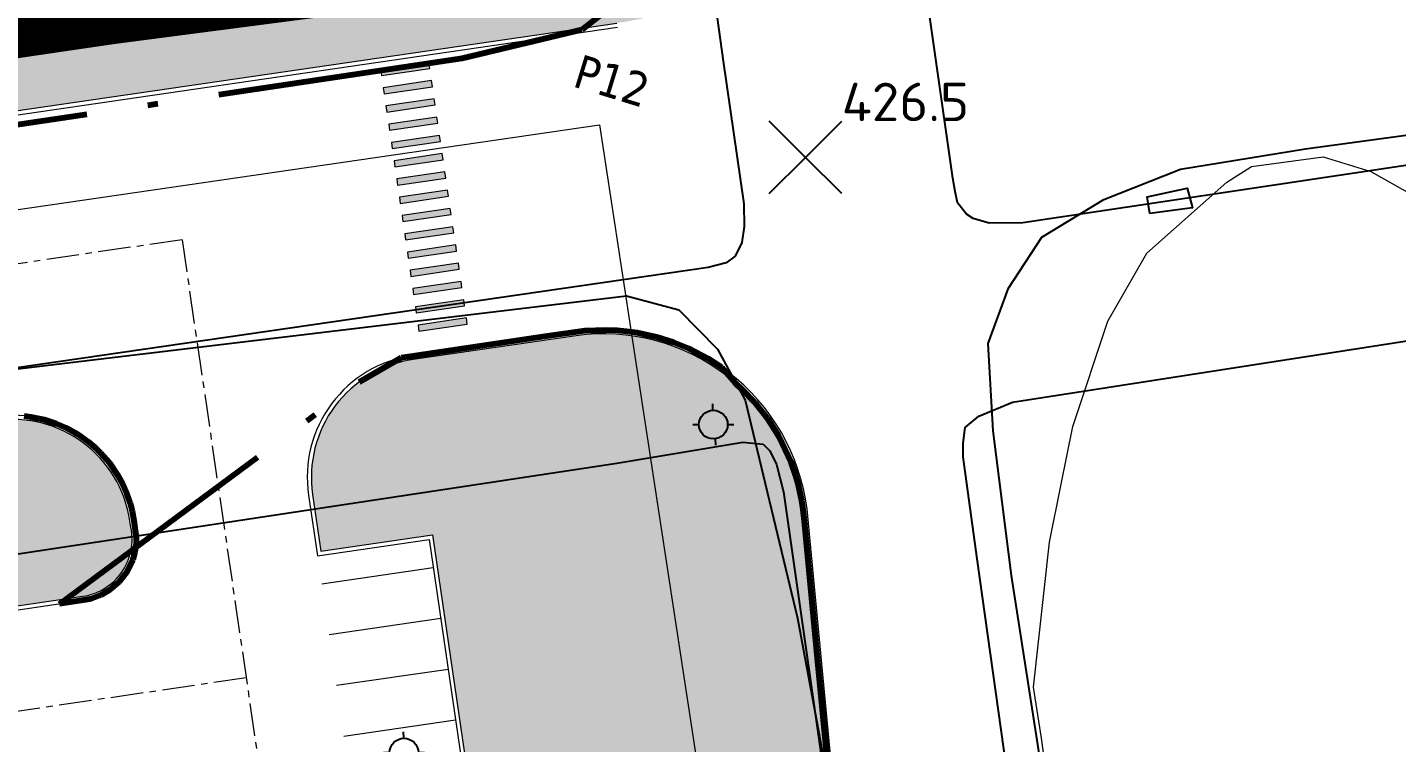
# Model space of a CAD drawing. Header units: metres. Extents: x 2 to 659295185, y -28 to 1124222152.
# Drawn here: x 657758.1 to 657824.9, y 1124499.9 to 1124534.7 of the extents above; entities that cross this region are included whole.
import ezdxf
from ezdxf.enums import TextEntityAlignment as Align

# ---------------------------------------------------------------- set-up
doc = ezdxf.new("R2010")
doc.units = ezdxf.units.M
doc.header["$MEASUREMENT"] = 0
for name, pattern in [('ACAD_ISO10W100', [18.5, 12, -3, 0.5, -3]), ('CENTER', [50.8, 31.75, -6.35, 6.35, -6.35]), ('DASHED', [0.75, 0.5, -0.25])]:
    doc.linetypes.add(name, pattern=pattern)
doc.layers.get('0').update_dxf_attribs({"linetype": 'CONTINUOUS'})
for name, color, linetype, lineweight in [("a''brocal", 220, 'CONTINUOUS', 15), ('Arboles a conservar', 114, 'CONTINUOUS', 15), ('area verde', 76, 'CONTINUOUS', 13), ('AT', 210, 'CONTINUOUS', 50), ('Cerca concreto', 12, 'CONTINUOUS', 15), ('eje vial', 1, 'CENTER', 15), ('estaciomamiento', 8, 'CONTINUOUS', 15), ('MANZANA URBA', 30, 'ACAD_ISO10W100', 80), ('paso peatonal', 252, 'CONTINUOUS', 5)]:
    doc.layers.add(name, color=color, linetype=linetype, lineweight=lineweight)
doc.layers.add('AREA ACERA', color=7, linetype='CONTINUOUS', lineweight=15, true_color=0xfbe193)
for name, color, linetype in [('CARRET-PAV', 10, 'CONTINUOUS'), ('CURVAS', 2, 'CONTINUOUS'), ('MANZANA', 30, 'CONTINUOUS'), ('POSTE', 2, 'CONTINUOUS'), ('PUNTO-ELEV', 7, 'CONTINUOUS'), ('TANQUILLA', 7, 'CONTINUOUS'), ('TEXTOS', 7, 'CONTINUOUS')]:
    doc.layers.add(name, color=color, linetype=linetype)
doc.styles.add('SIMPLEX', font='SIMPLEX', dxfattribs={"width": 1.33})
doc.styles.get("Standard").update_dxf_attribs({"font": 'tahoma.ttf'})

# ---------------------------------------------------------------- blocks, each defined once
blk = doc.blocks.new('SPOTX')
for points in [[(-0.707, -0.707), (0, 0), (0.707, 0.707)], [(0.707, -0.707), (0, 0), (-0.707, 0.707)]]:
    blk.add_lwpolyline(points)
blk = doc.blocks.new('POSTES')
at = {"layer": 'POSTE', "elevation": 431.35}
for points in [[(657806.936, 1127520.61), (657806.945, 1127520.31)], [(657805.972, 1127519.598), (657806.272, 1127519.606)], [(657807.681, 1127519.598), (657807.981, 1127519.606)], [(657807.075, 1127518.893), (657807.083, 1127518.593)]]:
    blk.add_lwpolyline(points, dxfattribs=at)
at = {"layer": 'POSTE', "color": 2}
blk.add_circle((657806.976, 1127519.601, 425.065), 0.7, dxfattribs=at)
blk = doc.blocks.new('A$C4697039A')
at = {"layer": 'paso peatonal', "linetype": 'Continuous'}
for points in [[(-0.035, 0.242), (-2.391, -0.102), (-2.348, -0.399), (0.008, -0.055)], [(0.095, -0.648), (-2.261, -0.993), (-2.217, -1.29), (0.138, -0.945)], [(0.225, -1.539), (-2.131, -1.883), (-2.087, -2.18), (0.268, -1.836)], [(0.355, -2.429), (-2, -2.774), (-1.957, -3.071), (0.399, -2.726)], [(0.485, -3.32), (-1.87, -3.664), (-1.827, -3.961), (0.529, -3.617)], [(0.616, -4.21), (-1.74, -4.555), (-1.697, -4.852), (0.659, -4.507)], [(0.746, -5.101), (-1.61, -5.445), (-1.566, -5.742), (0.789, -5.398)], [(0.876, -5.991), (-1.48, -6.336), (-1.436, -6.633), (0.919, -6.288)], [(1.006, -6.882), (-1.349, -7.226), (-1.306, -7.523), (1.05, -7.179)], [(1.136, -7.772), (-1.219, -8.117), (-1.176, -8.414), (1.18, -8.069)], [(1.267, -8.663), (-1.089, -9.007), (-1.046, -9.304), (1.31, -8.96)], [(1.397, -9.553), (-0.959, -9.898), (-0.915, -10.195), (1.44, -9.85)], [(1.527, -10.444), (-0.829, -10.788), (-0.785, -11.085), (1.57, -10.741)], [(1.657, -11.335), (-0.698, -11.679), (-0.655, -11.976), (1.701, -11.631)], [(1.787, -12.225), (-0.568, -12.569), (-0.525, -12.866), (1.831, -12.522)]]:
    blk.add_hatch(color=256, dxfattribs=at).paths.add_polyline_path(points)
at = {"layer": 'paso peatonal', "linetype": 'Continuous', "flags": 128}
for points in [[(-0.035, 0.242), (-2.391, -0.102), (-2.348, -0.399), (0.008, -0.055), (-0.035, 0.242)], [(0.095, -0.648), (-2.261, -0.993), (-2.217, -1.29), (0.138, -0.945), (0.095, -0.648)], [(0.225, -1.539), (-2.131, -1.883), (-2.087, -2.18), (0.268, -1.836), (0.225, -1.539)], [(0.355, -2.429), (-2, -2.774), (-1.957, -3.071), (0.399, -2.726), (0.355, -2.429)], [(0.485, -3.32), (-1.87, -3.664), (-1.827, -3.961), (0.529, -3.617), (0.485, -3.32)], [(0.616, -4.21), (-1.74, -4.555), (-1.697, -4.852), (0.659, -4.507), (0.616, -4.21)], [(0.746, -5.101), (-1.61, -5.445), (-1.566, -5.742), (0.789, -5.398), (0.746, -5.101)], [(0.876, -5.991), (-1.48, -6.336), (-1.436, -6.633), (0.919, -6.288), (0.876, -5.991)], [(1.006, -6.882), (-1.349, -7.226), (-1.306, -7.523), (1.05, -7.179), (1.006, -6.882)], [(1.136, -7.772), (-1.219, -8.117), (-1.176, -8.414), (1.18, -8.069), (1.136, -7.772)], [(1.267, -8.663), (-1.089, -9.007), (-1.046, -9.304), (1.31, -8.96), (1.267, -8.663)], [(1.397, -9.553), (-0.959, -9.898), (-0.915, -10.195), (1.44, -9.85), (1.397, -9.553)], [(1.527, -10.444), (-0.829, -10.788), (-0.785, -11.085), (1.57, -10.741), (1.527, -10.444)], [(1.657, -11.335), (-0.698, -11.679), (-0.655, -11.976), (1.701, -11.631), (1.657, -11.335)], [(1.787, -12.225), (-0.568, -12.569), (-0.525, -12.866), (1.831, -12.522), (1.787, -12.225)]]:
    blk.add_lwpolyline(points, dxfattribs=at)

msp = doc.modelspace()

# ---------------------------------------------------------------- hatches: boundary and pattern name
at = {"layer": 'Arboles a conservar'}
h = msp.add_hatch(color=256, dxfattribs=at)
h.paths.add_polyline_path([(657792.7289, 1124507.0341, -0.2356956), (657793.5002, 1124507.3074, 0.9050173), (657793.5289, 1124507.4341, 0.4142136)])
h.paths.add_polyline_path([(657793.1676, 1124506.5663, 1.0679386), (657793.3289, 1124506.6341, 0.4142136), (657792.7289, 1124506.8341, -0.3596679)])
h.paths.add_polyline_path([(657792.5289, 1124506.8341, -0.0938362), (657792.4677, 1124504.17, -0.1041938), (657791.9289, 1124504.0341), (657793.0554, 1124504.0341, -0.1279039), (657792.6063, 1124504.17, 0.1329067)])
h.paths.add_polyline_path([(657792.3289, 1124506.8341, 0.4249956), (657791.6015, 1124506.1161, 1.119295), (657791.8232, 1124506.1438, -0.4640547)])
h.paths.add_polyline_path([(657791.5289, 1124507.2341, 1.1584752), (657791.6015, 1124507.0442, -0.2690711), (657792.3289, 1124507.0341, 0.236068)])
h = msp.add_hatch(color=256, dxfattribs=at)
h.paths.add_polyline_path([(657792.7289, 1124507.0339, -0.2356956), (657793.5003, 1124507.3072, 0.9050173), (657793.5289, 1124507.4339, 0.4142136)])
h.paths.add_polyline_path([(657793.1676, 1124506.5661, 1.0679386), (657793.3289, 1124506.6339, 0.4142136), (657792.7289, 1124506.8339, -0.3596679)])
h.paths.add_polyline_path([(657792.5289, 1124506.8339, -0.0938362), (657792.4677, 1124504.1698, -0.1041938), (657791.9289, 1124504.0339), (657793.0554, 1124504.0339, -0.1279039), (657792.6063, 1124504.1698, 0.1329067)])
h.paths.add_polyline_path([(657792.3289, 1124506.8339, 0.4249956), (657791.6015, 1124506.116, 1.119295), (657791.8233, 1124506.1437, -0.4640547)])
h.paths.add_polyline_path([(657791.5289, 1124507.2339, 1.1584752), (657791.6015, 1124507.044, -0.2690711), (657792.3289, 1124507.0339, 0.236068)])
h = msp.add_hatch(color=256, dxfattribs=at)
h.paths.add_polyline_path([(657792.7289, 1124507.0339, -0.2356956), (657793.5003, 1124507.3072, 0.9050173), (657793.5289, 1124507.4339, 0.4142136)])
h.paths.add_polyline_path([(657793.1676, 1124506.5661, 1.0679386), (657793.3289, 1124506.6339, 0.4142136), (657792.7289, 1124506.8339, -0.3596679)])
h.paths.add_polyline_path([(657792.5289, 1124506.8339, -0.0938362), (657792.4677, 1124504.1698, -0.1041938), (657791.9289, 1124504.0339), (657793.0554, 1124504.0339, -0.1279039), (657792.6063, 1124504.1698, 0.1329067)])
h.paths.add_polyline_path([(657792.3289, 1124506.8339, 0.4249956), (657791.6015, 1124506.116, 1.119295), (657791.8233, 1124506.1437, -0.4640547)])
h.paths.add_polyline_path([(657791.5289, 1124507.2339, 1.1584752), (657791.6015, 1124507.044, -0.2690711), (657792.3289, 1124507.0339, 0.236068)])
at = {"layer": 'AREA ACERA'}
h = msp.add_hatch(color=256, dxfattribs=at)
h.dxf.hatch_style = 1
edge = h.paths.add_edge_path()
edge.add_arc((657076.9737, 1124442.2955), 8, 188.317727, 278.317245, ccw=False)
edge.add_line((657069.0579, 1124441.1382), (657044.3138, 1124610.386))
edge.add_line((657044.3138, 1124610.386), (657089.3589, 1124616.9712))
edge.add_line((657089.3589, 1124616.9712), (657089.0688, 1124618.9519))
edge.add_line((657089.0688, 1124618.9519), (657044.0275, 1124612.3551))
edge.add_line((657044.0275, 1124612.3551), (657043.8693, 1124613.4047))
edge.add_arc((657046.8249, 1124608.4143), 5.8, 120.636675, 176.523774)
edge.add_line((657041.0356, 1124608.766), (657042.6958, 1124609.0087))
edge.add_line((657042.6958, 1124609.0087), (657068.0207, 1124435.5187))
edge.add_arc((657076.8659, 1124442.7954), 11.4538, 219.443395, 252.497097)
edge.add_line((657073.4211, 1124431.8719), (657792.9977, 1124537.068))
edge.add_arc((657784.2676, 1124552.4807), 17.7134, 299.528191, 312.15304)
edge.add_line((657796.1553, 1124539.3488), (657078.131, 1124434.3796))
h = msp.add_hatch(color=256, dxfattribs=at)
h.dxf.hatch_style = 1
h.paths.add_polyline_path([(657840.6766, 1124315.8836), (657834.127, 1124360.6806), (657830.5531, 1124385.1248), (657828.1049, 1124401.4498), (657826.8148, 1124410.6931), (657822.9085, 1124420.335), (657821.0517, 1124425.4892), (657814.6172, 1124437.1676), (657810.7208, 1124443.5557), (657807.1773, 1124450.4133), (657803.0673, 1124460.9077), (657799.6048, 1124480.2795), (657797.0872, 1124498.8827), (657795.916, 1124511.2208, 0.4177604), (657784.8518, 1124519.7053), (657776.9092, 1124518.5442, 0.4143718), (657772.0098, 1124511.9631), (657772.4145, 1124509.1957), (657777.8566, 1124509.9913), (657793.0256, 1124406.24), (657790.4387, 1124405.8618, 0.4142132), (657788.5098, 1124403.2556), (657791.3747, 1124383.6605, 0.4142137), (657793.9832, 1124381.7174), (657796.5559, 1124382.0936), (657807.0295, 1124310.4582), (657801.5901, 1124309.6629), (657801.9758, 1124307.0245, 0.2215965), (657804.843, 1124303.0504), (657835.8185, 1124307.5788), (657835.9263, 1124306.8417, 0.3198511)])
h = msp.add_hatch(color=256, dxfattribs=at)
h.dxf.hatch_style = 1
h.paths.add_polyline_path([(657797.3108, 1124385.2253), (657791.2749, 1124384.3429), (657791.3747, 1124383.6605, 0.1266281), (657791.8181, 1124382.6031), (657797.5712, 1124383.4443), (657809.0144, 1124305.1762), (657803.2709, 1124304.3365, 0.0882311), (657804.843, 1124303.0504), (657835.8185, 1124307.5788), (657835.9263, 1124306.8417, 0.1831075), (657840.1344, 1124311.4442), (657832.9405, 1124360.5012), (657832.4976, 1124363.5307), (657829.3676, 1124384.9328), (657826.9163, 1124401.2849), (657825.6468, 1124410.3801), (657821.7875, 1124419.9062), (657819.9549, 1124424.9932), (657813.579, 1124436.5653), (657809.6742, 1124442.967), (657806.0826, 1124449.9177), (657801.9068, 1124460.5802), (657798.419, 1124480.0934), (657795.8948, 1124498.7455), (657794.7232, 1124511.0886, 0.3747714), (657787.6302, 1124517.6883), (657780.5215, 1124516.6491), (657780.1746, 1124519.0215), (657777.7998, 1124518.6744), (657778.1467, 1124516.3018), (657772.6082, 1124515.492, 0.0867916), (657772.0014, 1124513.5879), (657778.4066, 1124514.5243), (657794.3885, 1124405.2128), (657788.6196, 1124404.3694, 0.123909), (657788.5098, 1124403.2556), (657788.613, 1124402.5493), (657794.6489, 1124403.4318)])
h.paths.add_polyline_path([(657780.7818, 1124514.8679), (657786.7519, 1124515.7408, -0.4638459), (657792.3379, 1124510.8197), (657793.5101, 1124498.471), (657796.0475, 1124479.7211), (657799.5859, 1124459.9252), (657803.8933, 1124448.9266), (657807.5811, 1124441.7898), (657811.5025, 1124435.3608), (657817.7613, 1124424.0012), (657819.5455, 1124419.0486), (657823.3109, 1124409.7542), (657824.542, 1124400.934), (657826.992, 1124384.5975), (657830.5649, 1124360.1598), (657837.304, 1124314.0664, -0.3840677), (657833.1336, 1124308.7023), (657811.3894, 1124305.5234)], flags=16)
h = msp.add_hatch(color=256, dxfattribs=at)
h.dxf.hatch_style = 1
edge = h.paths.add_edge_path()
edge.add_line((657754.4611, 1124511.0234), (657755.17, 1124506.175))
edge.add_line((657755.17, 1124506.175), (657756.9511, 1124506.4354))
edge.add_line((657756.9511, 1124506.4354), (657756.2422, 1124511.2838))
edge.add_line((657756.2422, 1124511.2838), (657762.648, 1124512.2203))
edge.add_arc((657757.3648, 1124509.8272), 5.8, 24.369309, 44.205546)
edge.add_line((657761.5224, 1124513.8711), (657755.9824, 1124513.0612))
edge.add_line((657755.9824, 1124513.0612), (657755.6351, 1124515.4359))
edge.add_line((657755.6351, 1124515.4359), (657753.8541, 1124515.1756))
edge.add_line((657753.8541, 1124515.1756), (657754.2013, 1124512.8008))
edge.add_line((657754.2013, 1124512.8008), (657621.6091, 1124493.417))
edge.add_line((657621.6091, 1124493.417), (657621.2619, 1124495.7917))
edge.add_line((657621.2619, 1124495.7917), (657619.4808, 1124495.5313))
edge.add_line((657619.4808, 1124495.5313), (657619.828, 1124493.1566))
edge.add_line((657619.828, 1124493.1566), (657614.288, 1124492.3467))
edge.add_arc((657619.4293, 1124489.6622), 5.8, 152.428951, 172.284581)
edge.add_line((657613.6819, 1124490.4408), (657620.0881, 1124491.3774))
edge.add_line((657620.0881, 1124491.3774), (657620.797, 1124486.5289))
edge.add_line((657620.797, 1124486.5289), (657622.578, 1124486.7893))
edge.add_line((657622.578, 1124486.7893), (657621.8691, 1124491.6377))
edge.add_line((657621.8691, 1124491.6377), (657754.4611, 1124511.0234))
at = {"layer": 'area verde'}
h = msp.add_hatch(color=256, dxfattribs=at)
h.dxf.hatch_style = 1
edge = h.paths.add_edge_path()
edge.add_line((657073.4211, 1124431.8719), (657792.9977, 1124537.068))
edge.add_arc((657784.2676, 1124552.4807), 17.7135, 278.349835, 299.528168, ccw=False)
edge.add_line((657786.8398, 1124534.955), (657078.7532, 1124431.4387))
edge.add_arc((657077.0096, 1124443.0085), 11.7005, 252.139544, 278.569885, ccw=False)
h = msp.add_hatch(color=256, dxfattribs=at)
h.dxf.hatch_style = 1
edge = h.paths.add_edge_path()
edge.add_line((657828.1049, 1124401.4498), (657826.8148, 1124410.6931))
edge.add_line((657826.8148, 1124410.6931), (657822.9085, 1124420.335))
edge.add_line((657822.9085, 1124420.335), (657821.0517, 1124425.4892))
edge.add_line((657821.0517, 1124425.4892), (657814.6172, 1124437.1676))
edge.add_line((657814.6172, 1124437.1676), (657810.7208, 1124443.5557))
edge.add_line((657810.7208, 1124443.5557), (657807.1773, 1124450.4133))
edge.add_line((657807.1773, 1124450.4133), (657803.0673, 1124460.9077))
edge.add_line((657803.0673, 1124460.9077), (657799.6048, 1124480.2795))
edge.add_line((657799.6048, 1124480.2795), (657797.0872, 1124498.8827))
edge.add_line((657797.0872, 1124498.8827), (657795.916, 1124511.2208))
edge.add_arc((657786.1927, 1124509.9975), 9.8, 7.170906, 97.863867)
edge.add_line((657784.8518, 1124519.7053), (657780.1746, 1124519.0215))
edge.add_line((657780.1746, 1124519.0215), (657780.5215, 1124516.6491))
edge.add_line((657780.5215, 1124516.6491), (657787.6302, 1124517.6883))
edge.add_arc((657787.3926, 1124510.3215), 7.3706, 5.97383, 88.152075, ccw=False)
edge.add_line((657794.7232, 1124511.0886), (657795.8948, 1124498.7455))
edge.add_line((657795.8948, 1124498.7455), (657798.419, 1124480.0934))
edge.add_line((657798.419, 1124480.0934), (657801.9068, 1124460.5802))
edge.add_line((657801.9068, 1124460.5802), (657806.0826, 1124449.9177))
edge.add_line((657806.0826, 1124449.9177), (657809.6742, 1124442.967))
edge.add_line((657809.6742, 1124442.967), (657813.579, 1124436.5653))
edge.add_line((657813.579, 1124436.5653), (657819.9549, 1124424.9932))
edge.add_line((657819.9549, 1124424.9932), (657821.7875, 1124419.9062))
edge.add_line((657821.7875, 1124419.9062), (657825.6468, 1124410.3801))
edge.add_line((657825.6468, 1124410.3801), (657826.9163, 1124401.2849))
edge.add_line((657826.9163, 1124401.2849), (657829.3676, 1124384.9328))
edge.add_line((657829.3676, 1124384.9328), (657832.4976, 1124363.5307))
edge.add_line((657832.4976, 1124363.5307), (657832.9405, 1124360.5012))
edge.add_line((657832.9405, 1124360.5012), (657840.1344, 1124311.4442))
edge.add_arc((657831.9571, 1124314.6957), 8.8, 338.3156, 367.757987)
edge.add_line((657840.6766, 1124315.8836), (657834.127, 1124360.6806))
edge.add_line((657834.127, 1124360.6806), (657830.5531, 1124385.1248))
edge.add_line((657830.5531, 1124385.1248), (657828.1049, 1124401.4498))
h = msp.add_hatch(color=256, dxfattribs=at)
h.dxf.hatch_style = 1
edge = h.paths.add_edge_path()
edge.add_line((657777.7998, 1124518.6744), (657776.9093, 1124518.5442))
edge.add_arc((657777.7483, 1124512.8053), 5.7999, 98.317199, 152.403752)
edge.add_line((657772.6082, 1124515.492), (657778.1467, 1124516.3018))
edge.add_line((657778.1467, 1124516.3018), (657777.7998, 1124518.6744))
edge = h.paths.add_edge_path()
edge.add_line((657778.4066, 1124514.5243), (657772.0014, 1124513.5879))
edge.add_arc((657777.7483, 1124512.8053), 5.7999, 172.245188, 188.318145)
edge.add_arc((657420.9643, 1124459.2254), 354.9849, 8.092254, 8.544184, ccw=False)
edge.add_line((657772.4145, 1124509.1957), (657777.8566, 1124509.9913))
edge.add_line((657777.8566, 1124509.9913), (657793.0256, 1124406.24))
edge.add_line((657793.0256, 1124406.24), (657790.4387, 1124405.8618))
edge.add_arc((657790.7773, 1124403.5943), 2.2927, 98.493681, 160.239763)
edge.add_line((657788.6196, 1124404.3694), (657794.3885, 1124405.2128))
edge.add_line((657794.3885, 1124405.2128), (657778.4066, 1124514.5243))
h = msp.add_hatch(color=256, dxfattribs=at)
h.dxf.hatch_style = 1
h.paths.add_polyline_path([(657754.2013, 1124512.8008), (657753.8541, 1124515.1756), (657621.2619, 1124495.7917), (657621.6091, 1124493.417)])
edge = h.paths.add_edge_path()
edge.add_line((657619.4808, 1124495.5313), (657618.5904, 1124495.4012))
edge.add_arc((657619.4293, 1124489.6622), 5.8, 98.317238, 152.428951)
edge.add_line((657614.288, 1124492.3467), (657619.828, 1124493.1566))
edge.add_line((657619.828, 1124493.1566), (657619.4808, 1124495.5313))
edge = h.paths.add_edge_path()
edge.add_line((657620.0881, 1124491.3774), (657613.6819, 1124490.4408))
edge.add_arc((657619.4293, 1124489.6622), 5.8, 172.284581, 188.318571)
edge.add_line((657613.6904, 1124488.823), (657613.7624, 1124488.3301))
edge.add_arc((657616.533, 1124488.7352), 2.8, 188.318781, 278.133053)
edge.add_line((657616.9291, 1124485.9634), (657620.797, 1124486.5289))
edge.add_line((657620.797, 1124486.5289), (657620.0881, 1124491.3774))
edge = h.paths.add_edge_path()
edge.add_line((657756.5258, 1124515.5661), (657755.6351, 1124515.4359))
edge.add_line((657755.6351, 1124515.4359), (657755.9824, 1124513.0612))
edge.add_line((657755.9824, 1124513.0612), (657761.5224, 1124513.8711))
edge.add_arc((657757.3648, 1124509.8272), 5.8, 44.205546, 98.317238)
edge = h.paths.add_edge_path()
edge.add_arc((657757.3648, 1124509.8272), 5.8, 8.318693, 24.369309)
edge.add_line((657762.648, 1124512.2203), (657756.2422, 1124511.2838))
edge.add_line((657756.2422, 1124511.2838), (657756.9511, 1124506.4354))
edge.add_line((657756.9511, 1124506.4354), (657760.819, 1124507.0009))
edge.add_arc((657760.399, 1124509.7798), 2.8105, 278.595521, 372.03609)
edge.add_line((657763.1477, 1124510.3659), (657763.1037, 1124510.6663))

# ---------------------------------------------------------------- linework, layer by layer
at = {"layer": "a''brocal", "elevation": 433.2399, "flags": 128}
for points in [[(657128.7979, 1124626.9416), (657045.9234, 1124614.3462, 0.4124931), (657040.8879, 1124607.5477), (657065.1438, 1124441.3771, 0.4149818), (657078.7824, 1124431.2408), (657786.8688, 1124534.7571)], [(657122.3306, 1124625.7564), (657045.9535, 1124614.1485), (657045.9535, 1124614.1485, 0.4124931), (657041.0858, 1124607.5765), (657041.0858, 1124607.5765), (657065.3417, 1124441.406, 0.4149878), (657078.7532, 1124431.4387), (657786.8398, 1124534.955)], [(657796.1133, 1124511.255, 0.4175118), (657784.8237, 1124519.9033), (657776.8805, 1124518.7421, 0.414381), (657771.812, 1124511.9341), (657772.2455, 1124508.9688), (657777.6876, 1124509.7645), (657792.7988, 1124406.409), (657790.4239, 1124406.0618, 0.4159355), (657788.3119, 1124403.2264), (657791.1768, 1124383.6316, 0.4142133), (657794.0122, 1124381.5196), (657796.387, 1124381.8668), (657806.8026, 1124310.6271)], [(657795.9149, 1124511.2298, 0.4174885), (657784.8518, 1124519.7053), (657776.9094, 1124518.5442, 0.414381), (657772.0098, 1124511.9631), (657772.4145, 1124509.1957), (657777.8566, 1124509.9913), (657793.0256, 1124406.24), (657790.4526, 1124405.8638, 0.4160091), (657788.5098, 1124403.2556), (657791.3747, 1124383.6605, 0.4142133), (657793.9832, 1124381.7174), (657796.5559, 1124382.0936), (657807.0295, 1124310.4582)]]:
    msp.add_lwpolyline(points, format="xyb", dxfattribs=at)
at = {"layer": "a''brocal", "elevation": 433.2399}
msp.add_lwpolyline([(657812.5687, 1124469.3718), (657810.6045, 1124478.0671), (657807.5457, 1124500.0703), (657807.15, 1124502.5581), (657807.9277, 1124509.6393), (657808.4973, 1124512.4613), (657809.0669, 1124515.2832), (657810.783, 1124520.4131), (657812.6832, 1124523.7296), (657816.5759, 1124527.1927), (657817.7804, 1124527.9582), (657821.2701, 1124528.4333), (657823.6014, 1124527.7235), (657826.9128, 1124525.8426)], dxfattribs=at)
at = {"layer": "a''brocal", "elevation": 433.2399, "flags": 128}
for points in [[(657755.0011, 1124505.9482), (657760.839, 1124506.8017, 0.4322538), (657763.3446, 1124510.4011), (657763.3016, 1124510.6952, 0.4142061), (657756.4968, 1124515.764), (657618.5614, 1124495.5991, 0.4142204), (657613.4925, 1124488.7941), (657613.5645, 1124488.3012, 0.4142108), (657616.967, 1124485.7668), (657622.8049, 1124486.6203), (657622.096, 1124491.4688), (657754.2922, 1124510.7966)], [(657755.17, 1124506.175), (657760.8099, 1124506.9996, 0.432889), (657763.1477, 1124510.3659), (657763.1037, 1124510.6663, 0.4142061), (657756.5258, 1124515.5661), (657618.5904, 1124495.4012, 0.4142204), (657613.6904, 1124488.823), (657613.7624, 1124488.3301, 0.4142108), (657616.9381, 1124485.9647), (657622.578, 1124486.7893), (657621.8691, 1124491.6377), (657754.4611, 1124511.0234)]]:
    msp.add_lwpolyline(points, format="xyb", close=True, dxfattribs=at)
for points in [[(657834.127, 1124360.6806), (657830.5531, 1124385.1248), (657828.1049, 1124401.4498), (657826.8148, 1124410.6931), (657822.9085, 1124420.335), (657821.0517, 1124425.4892), (657814.6172, 1124437.1676), (657810.7208, 1124443.5557), (657807.1773, 1124450.4133), (657803.0673, 1124460.9077), (657799.6048, 1124480.2795), (657797.0872, 1124498.8827), (657795.9157, 1124511.2238)], [(657796.0154, 1124511.2318), (657796.0153, 1124511.2333)], [(657834.3249, 1124360.7095), (657830.751, 1124385.1541), (657828.3029, 1124401.4784), (657827.0094, 1124410.7452), (657823.0954, 1124420.4065), (657821.2345, 1124425.5718), (657814.7903, 1124437.268), (657810.8952, 1124443.6538), (657807.3597, 1124450.4959), (657803.2607, 1124460.9623), (657799.8024, 1124480.3105), (657797.2859, 1124498.9056), (657796.1148, 1124511.2427)]]:
    msp.add_lwpolyline(points, dxfattribs=at)
at = {"layer": 'AT', "lineweight": 0}
for p, q in [((657066, 1124425), (657786, 1124530)), ((657786, 1124530), (657824, 1124281))]:
    msp.add_line(p, q, dxfattribs=at)
at = {"layer": 'CARRET-PAV'}
for points, elevation in [([(657827.834, 1124442.0455), (657824.351, 1124444.4885), (657822.465, 1124446.3215), (657820.808, 1124448.7005), (657819.68, 1124450.1195), (657818.669, 1124452.2775), (657816.973, 1124455.3575), (657815.758, 1124457.9955), (657814.3408, 1124462.6988), (657812.433, 1124468.1405), (657812.433, 1124468.1405), (657811.448, 1124473.5815), (657806.084, 1124508.0157), (657805.1833, 1124515.0684), (657804.948, 1124519.3265), (657805.928, 1124522.0275), (657807.563, 1124524.5125), (657810.578, 1124526.3545), (657814.313, 1124527.8345), (657820.41, 1124528.8209), (657825.539, 1124529.5175)], 433.2399), ([(657394.1848, 1124464.4027), (657546.1357, 1124487.6876), (657552.1475, 1124488.6341), (657569.7644, 1124491.0808), (657577.7068, 1124492.1777), (657733.4931, 1124515.2058), (657787.3089, 1124521.6556), (657789.8551, 1124520.9622), (657791.7524, 1124519.0448), (657793.0958, 1124516.5705), (657795.642, 1124505.9382), (657804.5828, 1124457.8971), (657806.2341, 1124452.495), (657823.138, 1124420.6105), (657829.2513, 1124376.6645), (657834.715, 1124377.4552), (657834.8733, 1124375.8738)], 1.1214)]:
    msp.add_lwpolyline(points, dxfattribs=dict(at, elevation=elevation))
at = {"layer": 'Cerca concreto', "color": 12, "linetype": 'DASHED', "ltscale": 5, "elevation": 433.2399, "flags": 128}
msp.add_lwpolyline([(657044.8242, 1124608.4063, 4, 4, 0), (657069.8732, 1124433.2259, 2, 2, 0), (657762.2288, 1124534.9256, 2, 2, 0), (657791.2332, 1124538.712, 2, 2, 0)], format="xyseb", dxfattribs=at)
at = {"layer": 'CURVAS', "lineweight": 0}
for p, q in [((657066, 1124425), (657786, 1124530)), ((657786, 1124530), (657824, 1124281))]:
    msp.add_line(p, q, dxfattribs=at)
at = {"layer": 'eje vial', "ltscale": 0.05, "elevation": 433.2399, "flags": 128}
for points in [[(657765.647, 1124524.3873), (656638.0305, 1124359.5301)], [(657765.647, 1124524.3873), (657799.3922, 1124293.5691)], [(657768.7684, 1124503.0165), (657452.1347, 1124456.7228)], [(657768.7684, 1124503.0163), (657452.1347, 1124456.7227)], [(657768.7684, 1124503.0163), (657452.1347, 1124456.7227)]]:
    msp.add_lwpolyline(points, dxfattribs=at)
at = {"layer": 'estaciomamiento', "elevation": 433.2399, "flags": 128}
for points in [[(657777.8948, 1124508.3821), (657772.4527, 1124507.5865)], [(657778.2564, 1124505.9084), (657772.8142, 1124505.1128)], [(657778.618, 1124503.4347), (657773.1759, 1124502.6391)], [(657778.9796, 1124500.961), (657773.5375, 1124500.1654)]]:
    msp.add_lwpolyline(points, dxfattribs=at)
at = {"layer": 'MANZANA', "lineweight": -2}
for p, q in [((657775.9518, 1124647.7212), (657792.0229, 1124533.1045)), ((657792.0229, 1124533.1045), (657793.0372, 1124526.136)), ((657793.0372, 1124526.136), (657793.0454, 1124525.0262)), ((657793.0454, 1124525.0262), (657792.9382, 1124524.2563)), ((657792.9382, 1124524.2563), (657792.6084, 1124523.5865)), ((657792.1714, 1124523.2565), (657791.2973, 1124523.0366)), ((657792.6084, 1124523.5865), (657792.1714, 1124523.2565)), ((657791.2973, 1124523.0366), (657730.8553, 1124514.2484)), ((657786.8445, 1124513.4985), (657792.9794, 1124514.5183)), ((657792.9794, 1124514.5183), (657793.9689, 1124514.4183)), ((657793.9689, 1124514.4183), (657794.2988, 1124514.0884)), ((657794.2988, 1124514.0884), (657794.6286, 1124513.4285)), ((657682.3862, 1124497.6618), (657786.8445, 1124513.4985)), ((657794.6286, 1124513.4285), (657794.9667, 1124512.0988)), ((657794.9667, 1124512.0988), (657797.4487, 1124494.7423))]:
    msp.add_line(p, q, dxfattribs=at)
for points in [[(657805.5626, 1124716.7572), (657832.2379, 1124532.9446), (657832.4605, 1124531.1749), (657832.4605, 1124530.5151), (657832.139, 1124529.8452), (657831.8091, 1124529.4053), (657831.3721, 1124529.0754), (657830.8279, 1124528.8454), (657806.6263, 1124525.2061), (657804.9854, 1124525.1961), (657804.2185, 1124525.4161), (657803.8887, 1124525.6361), (657803.4434, 1124526.1859), (657803.3362, 1124526.7358), (657803.2208, 1124527.3957), (657801.6376, 1124538.4534)], [(657826.5895, 1124422.0971), (657816.9666, 1124443.5128), (657815.0783, 1124448.4818), (657813.4126, 1124452.6809), (657812.4149, 1124455.5503), (657811.4172, 1124459.4195), (657810.5101, 1124465.2783), (657804.3999, 1124508.8195), (657803.7238, 1124513.7985), (657803.7155, 1124514.4583), (657803.8227, 1124515.2382), (657804.4824, 1124515.7881), (657806.1233, 1124516.4579), (657831.7432, 1124520.4471)]]:
    msp.add_lwpolyline(points, dxfattribs=at)
at = {"layer": 'MANZANA URBA'}
for points, elevation in [([(657787.1206, 1124536.2088), (657785.1327, 1124534.6208), (657779.3032, 1124533.2238), (657076.9725, 1124428.638), (657072.5979, 1124428.7837), (657069.0055, 1124429.666), (657066.8235, 1124430.862), (657064.7495, 1124434.194), (657039.4495, 1124610.064)], 2.8474), ([(657757.9501, 1124515.7985), (657758.2795, 1124515.757), (657758.9274, 1124515.6201), (657759.5138, 1124515.4291), (657760.0069, 1124515.2141), (657760.5965, 1124514.8824), (657761.0701, 1124514.5463), (657761.3726, 1124514.2923), (657761.6769, 1124513.9991), (657762.103, 1124513.5081), (657762.5217, 1124512.8941), (657762.7616, 1124512.449), (657762.9569, 1124512.0015), (657763.1158, 1124511.5377), (657763.2186, 1124511.1435), (657763.3016, 1124510.6952), (657763.4088, 1124509.8417), (657763.4024, 1124509.5739), (657763.3476, 1124509.1725), (657763.2402, 1124508.7847), (657762.9328, 1124508.1541), (657762.5855, 1124507.7106), (657762.1303, 1124507.317), (657761.6861, 1124507.0584), (657761.2116, 1124506.8811), (657760.9576, 1124506.8217), (657759.6767, 1124506.6318), (657774.295, 1124517.4651), (657776.351, 1124518.6402), (657783.3272, 1124519.6846), (657785.2827, 1124519.956), (657786.3235, 1124519.9966), (657786.8647, 1124519.9749), (657787.3189, 1124519.9339), (657787.8255, 1124519.8633), (657788.7799, 1124519.657), (657789.6026, 1124519.3981), (657790.3332, 1124519.1), (657791.299, 1124518.5955), (657791.9404, 1124518.1806), (657792.6203, 1124517.3951), (657792.9383, 1124517.1064), (657793.5674, 1124516.4515), (657794.1865, 1124515.6666), (657794.6475, 1124514.953), (657794.7428, 1124514.7865), (657795.3224, 1124513.5596), (657795.5571, 1124512.8869), (657795.6845, 1124512.4359), (657795.8488, 1124511.6708), (657795.9157, 1124511.2238), (657795.9684, 1124510.6691), (657796.261, 1124507.5864), (657796.6035, 1124503.9784), (657797.1424, 1124498.4751)], 433.2399)]:
    msp.add_lwpolyline(points, dxfattribs=dict(at, elevation=elevation))
at = {"layer": 'TANQUILLA', "elevation": 433.484}
msp.add_lwpolyline([(657812.817, 1124525.6715), (657812.698, 1124526.4725), (657814.645, 1124526.8975), (657814.896, 1124525.9485)], close=True, dxfattribs=at)

# ---------------------------------------------------------------- block references
at = {"layer": 'paso peatonal', "linetype": 'Continuous', "lineweight": 0}
msp.add_blockref('A$C4697039A', (657777.7177, 1124532.7961, 433.2399), dxfattribs=at)
at = {"layer": 'POSTE'}
for p in [(-15.4345, -3004.2283, -422.7933), (-30.5111, -3020.2268, -422.7933)]:
    msp.add_blockref('POSTES', p, dxfattribs=at)
at = {"layer": 'PUNTO-ELEV', "xscale": 2.5, "yscale": 2.5, "zscale": 2.5}
msp.add_blockref('SPOTX', (657796.036, 1124528.4035, 433.2887), dxfattribs=at)

# ---------------------------------------------------------------- texts
at = {"layer": 'PUNTO-ELEV', "style": 'SIMPLEX'}
msp.add_text('426.5', height=1.875, dxfattribs=at).set_placement((657797.8038, 1124530.1713, 433.2887))
at = {"layer": 'TEXTOS', "color": 0}
msp.add_text('P12', height=1.6453, rotation=342.961272, dxfattribs=at).set_placement((657786.6112, 1124532.1503), align=Align.MIDDLE)

doc.saveas('drawing.dxf')
